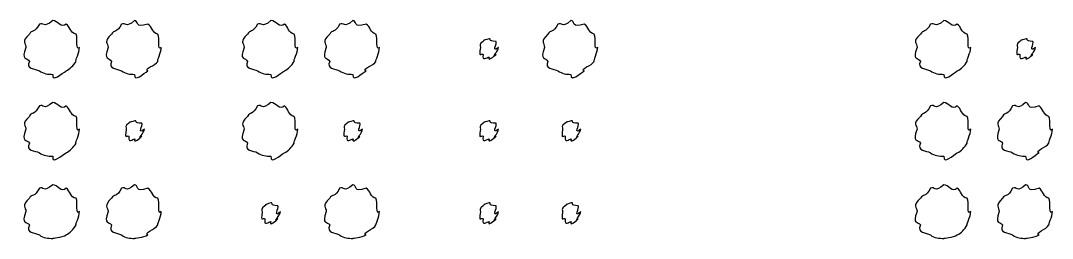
# Model space of a CAD drawing. Header units: millimetres. Extents: x -178 to -32, y 41 to 266.
# Drawn here: x -178.09 to -164.94, y 148.72 to 151.49 of the extents above; entities that cross this region are included whole.
import ezdxf

# ---------------------------------------------------------------- set-up
doc = ezdxf.new("R2010")
doc.units = ezdxf.units.MM
doc.layers.get('0').update_dxf_attribs({"linetype": 'CONTINUOUS'})

msp = doc.modelspace()

# ---------------------------------------------------------------- linework, layer by layer
at = {"color": 0}
for p, q in [((-177.683, 151.491), (-177.683, 151.491)), ((-176.641, 151.491), (-176.641, 151.491)), ((-174.9, 151.491), (-174.9, 151.491)), ((-173.858, 151.491), (-173.858, 151.491)), ((-171.076, 151.491), (-171.076, 151.491)), ((-166.319, 151.491), (-166.319, 151.491)), ((-172.118, 151.259), (-172.118, 151.259)), ((-165.272, 151.259), (-165.272, 151.259)), ((-177.683, 150.449), (-177.683, 150.449)), ((-174.9, 150.449), (-174.9, 150.449)), ((-166.319, 150.449), (-166.319, 150.449)), ((-165.277, 150.449), (-165.277, 150.449)), ((-176.635, 150.217), (-176.635, 150.217)), ((-173.853, 150.217), (-173.853, 150.217)), ((-172.118, 150.217), (-172.118, 150.217)), ((-171.071, 150.217), (-171.071, 150.217)), ((-177.683, 149.401), (-177.683, 149.401)), ((-176.641, 149.401), (-176.641, 149.401)), ((-173.858, 149.401), (-173.858, 149.401)), ((-166.319, 149.401), (-166.319, 149.401)), ((-165.277, 149.401), (-165.277, 149.401)), ((-174.9, 149.17), (-174.9, 149.17)), ((-172.118, 149.17), (-172.118, 149.17)), ((-171.071, 149.17), (-171.071, 149.17))]:
    msp.add_line(p, q, dxfattribs=at)
for points in [[(-177.853, 151.446), (-177.915, 151.331), (-177.95, 151.375), (-177.98, 151.32)], [(-177.683, 151.491), (-177.805, 151.389), (-177.798, 151.475), (-177.853, 151.446)], [(-177.511, 151.446), (-177.569, 151.389), (-177.623, 151.491), (-177.683, 151.491)], [(-177.385, 151.32), (-177.463, 151.331), (-177.459, 151.416), (-177.511, 151.446)], [(-176.806, 151.446), (-176.864, 151.331), (-176.903, 151.375), (-176.933, 151.32)], [(-176.641, 151.491), (-176.754, 151.389), (-176.751, 151.475), (-176.806, 151.446)], [(-176.47, 151.446), (-176.641, 151.389), (-176.582, 151.491), (-176.641, 151.491)], [(-176.343, 151.32), (-176.412, 151.331), (-176.415, 151.416), (-176.47, 151.446)], [(-175.071, 151.446), (-175.133, 151.331), (-175.168, 151.375), (-175.198, 151.32)], [(-174.9, 151.491), (-175.023, 151.389), (-175.016, 151.475), (-175.071, 151.446)], [(-174.729, 151.446), (-174.787, 151.389), (-174.841, 151.491), (-174.9, 151.491)], [(-174.602, 151.32), (-174.681, 151.331), (-174.677, 151.416), (-174.729, 151.446)], [(-174.024, 151.446), (-174.082, 151.331), (-174.12, 151.375), (-174.151, 151.32)], [(-173.858, 151.491), (-173.971, 151.389), (-173.968, 151.475), (-174.024, 151.446)], [(-173.688, 151.446), (-173.858, 151.389), (-173.799, 151.491), (-173.858, 151.491)], [(-173.561, 151.32), (-173.629, 151.331), (-173.632, 151.416), (-173.688, 151.446)], [(-171.242, 151.446), (-171.299, 151.331), (-171.338, 151.375), (-171.368, 151.32)], [(-171.076, 151.491), (-171.189, 151.389), (-171.186, 151.475), (-171.242, 151.446)], [(-170.905, 151.446), (-171.076, 151.389), (-171.017, 151.491), (-171.076, 151.491)], [(-170.778, 151.32), (-170.847, 151.331), (-170.85, 151.416), (-170.905, 151.446)], [(-166.49, 151.446), (-166.552, 151.331), (-166.587, 151.375), (-166.617, 151.32)], [(-166.319, 151.491), (-166.442, 151.389), (-166.435, 151.475), (-166.49, 151.446)], [(-166.148, 151.446), (-166.206, 151.389), (-166.26, 151.491), (-166.319, 151.491)], [(-166.021, 151.32), (-166.1, 151.331), (-166.096, 151.416), (-166.148, 151.446)], [(-177.98, 151.32), (-178.092, 151.22), (-178.024, 151.207), (-178.024, 151.149)], [(-177.341, 151.149), (-177.401, 151.102), (-177.354, 151.264), (-177.385, 151.32)], [(-176.933, 151.32), (-177.04, 151.22), (-176.977, 151.207), (-176.977, 151.149)], [(-176.299, 151.149), (-176.354, 151.102), (-176.313, 151.264), (-176.343, 151.32)], [(-175.198, 151.32), (-175.309, 151.22), (-175.242, 151.207), (-175.242, 151.149)], [(-174.558, 151.149), (-174.619, 151.102), (-174.572, 151.264), (-174.602, 151.32)], [(-174.151, 151.32), (-174.258, 151.22), (-174.195, 151.207), (-174.195, 151.149)], [(-173.517, 151.149), (-173.572, 151.102), (-173.53, 151.264), (-173.561, 151.32)], [(-171.368, 151.32), (-171.476, 151.22), (-171.412, 151.207), (-171.412, 151.149)], [(-170.734, 151.149), (-170.79, 151.102), (-170.748, 151.264), (-170.778, 151.32)], [(-166.617, 151.32), (-166.728, 151.22), (-166.661, 151.207), (-166.661, 151.149)], [(-165.977, 151.149), (-166.038, 151.102), (-165.991, 151.264), (-166.021, 151.32)], [(-172.195, 151.226), (-172.256, 151.19), (-172.228, 151.178), (-172.228, 151.149)], [(-172.118, 151.259), (-172.212, 151.234), (-172.173, 151.248), (-172.195, 151.226)], [(-172.03, 151.226), (-172.145, 151.234), (-172.081, 151.259), (-172.118, 151.259)], [(-171.997, 151.149), (-172.101, 151.073), (-172.008, 151.204), (-172.03, 151.226)], [(-165.349, 151.226), (-165.406, 151.19), (-165.382, 151.178), (-165.382, 151.149)], [(-165.272, 151.259), (-165.361, 151.234), (-165.327, 151.248), (-165.349, 151.226)], [(-165.184, 151.226), (-165.295, 151.234), (-165.235, 151.259), (-165.272, 151.259)], [(-165.15, 151.149), (-165.251, 151.073), (-165.162, 151.204), (-165.184, 151.226)], [(-178.024, 151.149), (-178.092, 150.981), (-178.009, 151.027), (-177.98, 150.972)], [(-177.385, 150.972), (-177.401, 150.981), (-177.341, 151.085), (-177.341, 151.149)], [(-176.977, 151.149), (-177.04, 150.981), (-176.962, 151.027), (-176.933, 150.972)], [(-176.343, 150.972), (-176.354, 150.981), (-176.299, 151.085), (-176.299, 151.149)], [(-175.242, 151.149), (-175.309, 150.981), (-175.227, 151.027), (-175.198, 150.972)], [(-174.602, 150.972), (-174.619, 150.981), (-174.558, 151.085), (-174.558, 151.149)], [(-174.195, 151.149), (-174.258, 150.981), (-174.179, 151.027), (-174.151, 150.972)], [(-173.561, 150.972), (-173.572, 150.981), (-173.517, 151.085), (-173.517, 151.149)], [(-172.228, 151.149), (-172.256, 151.007), (-172.217, 151.083), (-172.195, 151.061)], [(-172.195, 151.061), (-172.212, 150.963), (-172.147, 151.027), (-172.118, 151.027)], [(-172.118, 151.027), (-172.145, 150.963), (-172.052, 151.039), (-172.03, 151.061)], [(-172.03, 151.061), (-172.101, 151.007), (-171.997, 151.112), (-171.997, 151.149)], [(-171.412, 151.149), (-171.476, 150.981), (-171.397, 151.027), (-171.368, 150.972)], [(-170.778, 150.972), (-170.79, 150.981), (-170.734, 151.085), (-170.734, 151.149)], [(-166.661, 151.149), (-166.728, 150.981), (-166.646, 151.027), (-166.617, 150.972)], [(-166.021, 150.972), (-166.038, 150.981), (-165.977, 151.085), (-165.977, 151.149)], [(-165.382, 151.149), (-165.406, 151.007), (-165.371, 151.083), (-165.349, 151.061)], [(-165.349, 151.061), (-165.361, 150.963), (-165.301, 151.027), (-165.272, 151.027)], [(-165.272, 151.027), (-165.295, 150.963), (-165.206, 151.039), (-165.184, 151.061)], [(-165.184, 151.061), (-165.251, 151.007), (-165.15, 151.112), (-165.15, 151.149)], [(-177.98, 150.972), (-178.032, 150.875), (-177.908, 150.88), (-177.853, 150.851)], [(-177.511, 150.851), (-177.463, 150.875), (-177.418, 150.92), (-177.385, 150.972)], [(-176.933, 150.972), (-176.982, 150.875), (-176.861, 150.88), (-176.806, 150.851)], [(-176.47, 150.851), (-176.53, 150.875), (-176.372, 150.92), (-176.343, 150.972)], [(-175.198, 150.972), (-175.25, 150.875), (-175.126, 150.88), (-175.071, 150.851)], [(-174.729, 150.851), (-174.681, 150.875), (-174.636, 150.92), (-174.602, 150.972)], [(-174.151, 150.972), (-174.2, 150.875), (-174.079, 150.88), (-174.024, 150.851)], [(-173.688, 150.851), (-173.748, 150.875), (-173.59, 150.92), (-173.561, 150.972)], [(-171.368, 150.972), (-171.418, 150.875), (-171.297, 150.88), (-171.242, 150.851)], [(-170.905, 150.851), (-170.966, 150.875), (-170.807, 150.92), (-170.778, 150.972)], [(-166.617, 150.972), (-166.669, 150.875), (-166.545, 150.88), (-166.49, 150.851)], [(-166.148, 150.851), (-166.1, 150.875), (-166.055, 150.92), (-166.021, 150.972)], [(-177.853, 150.851), (-177.805, 150.815), (-177.74, 150.807), (-177.683, 150.807)], [(-177.683, 150.807), (-177.688, 150.698), (-177.567, 150.821), (-177.511, 150.851)], [(-176.806, 150.851), (-176.754, 150.815), (-176.696, 150.807), (-176.641, 150.807)], [(-176.641, 150.807), (-176.641, 150.698), (-176.525, 150.821), (-176.47, 150.851)], [(-175.071, 150.851), (-175.023, 150.815), (-174.958, 150.807), (-174.9, 150.807)], [(-174.9, 150.807), (-174.906, 150.698), (-174.784, 150.821), (-174.729, 150.851)], [(-174.024, 150.851), (-173.971, 150.815), (-173.913, 150.807), (-173.858, 150.807)], [(-173.858, 150.807), (-173.858, 150.698), (-173.743, 150.821), (-173.688, 150.851)], [(-171.242, 150.851), (-171.189, 150.815), (-171.131, 150.807), (-171.076, 150.807)], [(-171.076, 150.807), (-171.076, 150.698), (-170.96, 150.821), (-170.905, 150.851)], [(-166.49, 150.851), (-166.442, 150.815), (-166.377, 150.807), (-166.319, 150.807)], [(-166.319, 150.807), (-166.324, 150.698), (-166.203, 150.821), (-166.148, 150.851)], [(-177.853, 150.405), (-177.915, 150.283), (-177.95, 150.33), (-177.98, 150.272)], [(-177.683, 150.449), (-177.805, 150.341), (-177.798, 150.434), (-177.853, 150.405)], [(-177.511, 150.405), (-177.569, 150.341), (-177.623, 150.449), (-177.683, 150.449)], [(-177.385, 150.272), (-177.463, 150.283), (-177.459, 150.374), (-177.511, 150.405)], [(-175.071, 150.405), (-175.133, 150.283), (-175.168, 150.33), (-175.198, 150.272)], [(-174.9, 150.449), (-175.023, 150.341), (-175.016, 150.434), (-175.071, 150.405)], [(-174.729, 150.405), (-174.787, 150.341), (-174.841, 150.449), (-174.9, 150.449)], [(-174.602, 150.272), (-174.681, 150.283), (-174.677, 150.374), (-174.729, 150.405)], [(-166.49, 150.405), (-166.552, 150.283), (-166.587, 150.33), (-166.617, 150.272)], [(-166.319, 150.449), (-166.442, 150.341), (-166.435, 150.434), (-166.49, 150.405)], [(-166.148, 150.405), (-166.206, 150.341), (-166.26, 150.449), (-166.319, 150.449)], [(-166.021, 150.272), (-166.1, 150.283), (-166.096, 150.374), (-166.148, 150.405)], [(-165.443, 150.405), (-165.5, 150.283), (-165.539, 150.33), (-165.57, 150.272)], [(-165.277, 150.449), (-165.39, 150.341), (-165.388, 150.434), (-165.443, 150.405)], [(-165.106, 150.405), (-165.277, 150.341), (-165.218, 150.449), (-165.277, 150.449)], [(-164.98, 150.272), (-165.048, 150.283), (-165.051, 150.374), (-165.106, 150.405)], [(-177.98, 150.272), (-178.092, 150.169), (-178.024, 150.162), (-178.024, 150.107)], [(-177.341, 150.107), (-177.401, 150.052), (-177.354, 150.217), (-177.385, 150.272)], [(-175.198, 150.272), (-175.309, 150.169), (-175.242, 150.162), (-175.242, 150.107)], [(-174.558, 150.107), (-174.619, 150.052), (-174.572, 150.217), (-174.602, 150.272)], [(-166.617, 150.272), (-166.728, 150.169), (-166.661, 150.162), (-166.661, 150.107)], [(-165.977, 150.107), (-166.038, 150.052), (-165.991, 150.217), (-166.021, 150.272)], [(-165.57, 150.272), (-165.677, 150.169), (-165.614, 150.162), (-165.614, 150.107)], [(-164.936, 150.107), (-164.991, 150.052), (-164.949, 150.217), (-164.98, 150.272)], [(-176.712, 150.184), (-176.769, 150.143), (-176.745, 150.136), (-176.745, 150.107)], [(-176.635, 150.217), (-176.725, 150.187), (-176.69, 150.206), (-176.712, 150.184)], [(-176.547, 150.184), (-176.658, 150.187), (-176.598, 150.217), (-176.635, 150.217)], [(-176.514, 150.107), (-176.614, 150.026), (-176.525, 150.162), (-176.547, 150.184)], [(-173.93, 150.184), (-173.986, 150.143), (-173.963, 150.136), (-173.963, 150.107)], [(-173.853, 150.217), (-173.942, 150.187), (-173.908, 150.206), (-173.93, 150.184)], [(-173.765, 150.184), (-173.876, 150.187), (-173.816, 150.217), (-173.853, 150.217)], [(-173.732, 150.107), (-173.832, 150.026), (-173.743, 150.162), (-173.765, 150.184)], [(-172.195, 150.184), (-172.256, 150.143), (-172.228, 150.136), (-172.228, 150.107)], [(-172.118, 150.217), (-172.212, 150.187), (-172.173, 150.206), (-172.195, 150.184)], [(-172.03, 150.184), (-172.145, 150.187), (-172.081, 150.217), (-172.118, 150.217)], [(-171.997, 150.107), (-172.101, 150.026), (-172.008, 150.162), (-172.03, 150.184)], [(-171.148, 150.184), (-171.204, 150.143), (-171.181, 150.136), (-171.181, 150.107)], [(-171.071, 150.217), (-171.16, 150.187), (-171.126, 150.206), (-171.148, 150.184)], [(-170.983, 150.184), (-171.094, 150.187), (-171.033, 150.217), (-171.071, 150.217)], [(-170.949, 150.107), (-171.05, 150.026), (-170.96, 150.162), (-170.983, 150.184)], [(-178.024, 150.107), (-178.092, 149.933), (-178.009, 149.986), (-177.98, 149.931)], [(-177.385, 149.931), (-177.401, 149.933), (-177.341, 150.043), (-177.341, 150.107)], [(-176.745, 150.107), (-176.769, 149.959), (-176.734, 150.041), (-176.712, 150.019)], [(-176.712, 150.019), (-176.725, 149.915), (-176.664, 149.986), (-176.635, 149.986)], [(-176.635, 149.986), (-176.658, 149.915), (-176.569, 149.997), (-176.547, 150.019)], [(-176.547, 150.019), (-176.614, 149.959), (-176.514, 150.07), (-176.514, 150.107)], [(-175.242, 150.107), (-175.309, 149.933), (-175.227, 149.986), (-175.198, 149.931)], [(-174.602, 149.931), (-174.619, 149.933), (-174.558, 150.043), (-174.558, 150.107)], [(-173.963, 150.107), (-173.986, 149.959), (-173.952, 150.041), (-173.93, 150.019)], [(-173.93, 150.019), (-173.942, 149.915), (-173.882, 149.986), (-173.853, 149.986)], [(-173.853, 149.986), (-173.876, 149.915), (-173.787, 149.997), (-173.765, 150.019)], [(-173.765, 150.019), (-173.832, 149.959), (-173.732, 150.07), (-173.732, 150.107)], [(-172.228, 150.107), (-172.256, 149.959), (-172.217, 150.041), (-172.195, 150.019)], [(-172.195, 150.019), (-172.212, 149.915), (-172.147, 149.986), (-172.118, 149.986)], [(-172.118, 149.986), (-172.145, 149.915), (-172.052, 149.997), (-172.03, 150.019)], [(-172.03, 150.019), (-172.101, 149.959), (-171.997, 150.07), (-171.997, 150.107)], [(-171.181, 150.107), (-171.204, 149.959), (-171.17, 150.041), (-171.148, 150.019)], [(-171.148, 150.019), (-171.16, 149.915), (-171.1, 149.986), (-171.071, 149.986)], [(-171.071, 149.986), (-171.094, 149.915), (-171.004, 149.997), (-170.983, 150.019)], [(-170.983, 150.019), (-171.05, 149.959), (-170.949, 150.07), (-170.949, 150.107)], [(-166.661, 150.107), (-166.728, 149.933), (-166.646, 149.986), (-166.617, 149.931)], [(-166.021, 149.931), (-166.038, 149.933), (-165.977, 150.043), (-165.977, 150.107)], [(-165.614, 150.107), (-165.677, 149.933), (-165.598, 149.986), (-165.57, 149.931)], [(-164.98, 149.931), (-164.991, 149.933), (-164.936, 150.043), (-164.936, 150.107)], [(-177.98, 149.931), (-178.032, 149.827), (-177.908, 149.838), (-177.853, 149.809)], [(-177.511, 149.809), (-177.463, 149.827), (-177.418, 149.878), (-177.385, 149.931)], [(-175.198, 149.931), (-175.25, 149.827), (-175.126, 149.838), (-175.071, 149.809)], [(-174.729, 149.809), (-174.681, 149.827), (-174.636, 149.878), (-174.602, 149.931)], [(-166.617, 149.931), (-166.669, 149.827), (-166.545, 149.838), (-166.49, 149.809)], [(-166.148, 149.809), (-166.1, 149.827), (-166.055, 149.878), (-166.021, 149.931)], [(-165.57, 149.931), (-165.619, 149.827), (-165.498, 149.838), (-165.443, 149.809)], [(-165.106, 149.809), (-165.167, 149.827), (-165.009, 149.878), (-164.98, 149.931)], [(-177.853, 149.809), (-177.805, 149.768), (-177.74, 149.765), (-177.683, 149.765)], [(-177.683, 149.765), (-177.688, 149.651), (-177.567, 149.779), (-177.511, 149.809)], [(-175.071, 149.809), (-175.023, 149.768), (-174.958, 149.765), (-174.9, 149.765)], [(-174.9, 149.765), (-174.906, 149.651), (-174.784, 149.779), (-174.729, 149.809)], [(-166.49, 149.809), (-166.442, 149.768), (-166.377, 149.765), (-166.319, 149.765)], [(-166.319, 149.765), (-166.324, 149.651), (-166.203, 149.779), (-166.148, 149.809)], [(-165.443, 149.809), (-165.39, 149.768), (-165.332, 149.765), (-165.277, 149.765)], [(-165.277, 149.765), (-165.277, 149.651), (-165.162, 149.779), (-165.106, 149.809)], [(-177.853, 149.357), (-177.915, 149.232), (-177.95, 149.286), (-177.98, 149.231)], [(-177.683, 149.401), (-177.805, 149.291), (-177.798, 149.386), (-177.853, 149.357)], [(-177.511, 149.357), (-177.569, 149.291), (-177.623, 149.401), (-177.683, 149.401)], [(-177.385, 149.231), (-177.463, 149.232), (-177.459, 149.327), (-177.511, 149.357)], [(-176.806, 149.357), (-176.864, 149.232), (-176.903, 149.286), (-176.933, 149.231)], [(-176.641, 149.401), (-176.754, 149.291), (-176.751, 149.386), (-176.806, 149.357)], [(-176.47, 149.357), (-176.641, 149.291), (-176.582, 149.401), (-176.641, 149.401)], [(-176.343, 149.231), (-176.412, 149.232), (-176.415, 149.327), (-176.47, 149.357)], [(-174.024, 149.357), (-174.082, 149.232), (-174.12, 149.286), (-174.151, 149.231)], [(-173.858, 149.401), (-173.971, 149.291), (-173.968, 149.386), (-174.024, 149.357)], [(-173.688, 149.357), (-173.858, 149.291), (-173.799, 149.401), (-173.858, 149.401)], [(-173.561, 149.231), (-173.629, 149.232), (-173.632, 149.327), (-173.688, 149.357)], [(-166.49, 149.357), (-166.552, 149.232), (-166.587, 149.286), (-166.617, 149.231)], [(-166.319, 149.401), (-166.442, 149.291), (-166.435, 149.386), (-166.49, 149.357)], [(-166.148, 149.357), (-166.206, 149.291), (-166.26, 149.401), (-166.319, 149.401)], [(-166.021, 149.231), (-166.1, 149.232), (-166.096, 149.327), (-166.148, 149.357)], [(-165.443, 149.357), (-165.5, 149.232), (-165.539, 149.286), (-165.57, 149.231)], [(-165.277, 149.401), (-165.39, 149.291), (-165.388, 149.386), (-165.443, 149.357)], [(-165.106, 149.357), (-165.277, 149.291), (-165.218, 149.401), (-165.277, 149.401)], [(-164.98, 149.231), (-165.048, 149.232), (-165.051, 149.327), (-165.106, 149.357)], [(-177.98, 149.231), (-178.092, 149.122), (-178.024, 149.117), (-178.024, 149.06)], [(-177.341, 149.06), (-177.401, 149.005), (-177.354, 149.175), (-177.385, 149.231)], [(-176.933, 149.231), (-177.04, 149.122), (-176.977, 149.117), (-176.977, 149.06)], [(-176.299, 149.06), (-176.354, 149.005), (-176.313, 149.175), (-176.343, 149.231)], [(-174.151, 149.231), (-174.258, 149.122), (-174.195, 149.117), (-174.195, 149.06)], [(-173.517, 149.06), (-173.572, 149.005), (-173.53, 149.175), (-173.561, 149.231)], [(-166.617, 149.231), (-166.728, 149.122), (-166.661, 149.117), (-166.661, 149.06)], [(-165.977, 149.06), (-166.038, 149.005), (-165.991, 149.175), (-166.021, 149.231)], [(-165.57, 149.231), (-165.677, 149.122), (-165.614, 149.117), (-165.614, 149.06)], [(-164.936, 149.06), (-164.991, 149.005), (-164.949, 149.175), (-164.98, 149.231)], [(-178.024, 149.06), (-178.092, 148.883), (-178.009, 148.94), (-177.98, 148.889)], [(-177.385, 148.889), (-177.401, 148.883), (-177.341, 148.996), (-177.341, 149.06)], [(-176.977, 149.06), (-177.04, 148.883), (-176.962, 148.94), (-176.933, 148.889)], [(-176.343, 148.889), (-176.354, 148.883), (-176.299, 148.996), (-176.299, 149.06)], [(-174.977, 149.131), (-175.038, 149.088), (-175.011, 149.083), (-175.011, 149.054)], [(-174.9, 149.17), (-174.994, 149.137), (-174.955, 149.156), (-174.977, 149.131)], [(-174.812, 149.131), (-174.928, 149.137), (-174.863, 149.17), (-174.9, 149.17)], [(-174.779, 149.054), (-174.884, 148.971), (-174.79, 149.109), (-174.812, 149.131)], [(-174.195, 149.06), (-174.258, 148.883), (-174.179, 148.94), (-174.151, 148.889)], [(-173.561, 148.889), (-173.572, 148.883), (-173.517, 148.996), (-173.517, 149.06)], [(-172.195, 149.131), (-172.256, 149.088), (-172.228, 149.083), (-172.228, 149.054)], [(-172.118, 149.17), (-172.212, 149.137), (-172.173, 149.156), (-172.195, 149.131)], [(-172.03, 149.131), (-172.145, 149.137), (-172.081, 149.17), (-172.118, 149.17)], [(-171.997, 149.054), (-172.101, 148.971), (-172.008, 149.109), (-172.03, 149.131)], [(-171.148, 149.131), (-171.204, 149.088), (-171.181, 149.083), (-171.181, 149.054)], [(-171.071, 149.17), (-171.16, 149.137), (-171.126, 149.156), (-171.148, 149.131)], [(-170.983, 149.131), (-171.094, 149.137), (-171.033, 149.17), (-171.071, 149.17)], [(-170.949, 149.054), (-171.05, 148.971), (-170.96, 149.109), (-170.983, 149.131)], [(-166.661, 149.06), (-166.728, 148.883), (-166.646, 148.94), (-166.617, 148.889)], [(-166.021, 148.889), (-166.038, 148.883), (-165.977, 148.996), (-165.977, 149.06)], [(-165.614, 149.06), (-165.677, 148.883), (-165.598, 148.94), (-165.57, 148.889)], [(-164.98, 148.889), (-164.991, 148.883), (-164.936, 148.996), (-164.936, 149.06)], [(-175.011, 149.054), (-175.038, 148.908), (-174.999, 148.991), (-174.977, 148.966)], [(-174.977, 148.966), (-174.994, 148.861), (-174.929, 148.933), (-174.9, 148.933)], [(-174.9, 148.933), (-174.928, 148.861), (-174.834, 148.944), (-174.812, 148.966)], [(-174.812, 148.966), (-174.884, 148.908), (-174.779, 149.021), (-174.779, 149.054)], [(-172.228, 149.054), (-172.256, 148.908), (-172.217, 148.991), (-172.195, 148.966)], [(-172.195, 148.966), (-172.212, 148.861), (-172.147, 148.933), (-172.118, 148.933)], [(-172.118, 148.933), (-172.145, 148.861), (-172.052, 148.944), (-172.03, 148.966)], [(-172.03, 148.966), (-172.101, 148.908), (-171.997, 149.021), (-171.997, 149.054)], [(-171.181, 149.054), (-171.204, 148.908), (-171.17, 148.991), (-171.148, 148.966)], [(-171.148, 148.966), (-171.16, 148.861), (-171.1, 148.933), (-171.071, 148.933)], [(-171.071, 148.933), (-171.094, 148.861), (-171.004, 148.944), (-170.983, 148.966)], [(-170.983, 148.966), (-171.05, 148.908), (-170.949, 149.021), (-170.949, 149.054)], [(-177.98, 148.889), (-178.032, 148.78), (-177.908, 148.795), (-177.853, 148.762)], [(-177.511, 148.762), (-177.463, 148.78), (-177.418, 148.836), (-177.385, 148.889)], [(-176.933, 148.889), (-176.982, 148.78), (-176.861, 148.795), (-176.806, 148.762)], [(-176.47, 148.762), (-176.53, 148.78), (-176.372, 148.836), (-176.343, 148.889)], [(-174.151, 148.889), (-174.2, 148.78), (-174.079, 148.795), (-174.024, 148.762)], [(-173.688, 148.762), (-173.748, 148.78), (-173.59, 148.836), (-173.561, 148.889)], [(-166.617, 148.889), (-166.669, 148.78), (-166.545, 148.795), (-166.49, 148.762)], [(-166.148, 148.762), (-166.1, 148.78), (-166.055, 148.836), (-166.021, 148.889)], [(-165.57, 148.889), (-165.619, 148.78), (-165.498, 148.795), (-165.443, 148.762)], [(-165.106, 148.762), (-165.167, 148.78), (-165.009, 148.836), (-164.98, 148.889)], [(-177.853, 148.762), (-177.805, 148.718), (-177.74, 148.718), (-177.683, 148.718)], [(-177.683, 148.718), (-177.688, 148.718), (-177.567, 148.732), (-177.511, 148.762)], [(-176.806, 148.762), (-176.754, 148.718), (-176.696, 148.718), (-176.641, 148.718)], [(-176.641, 148.718), (-176.641, 148.718), (-176.525, 148.732), (-176.47, 148.762)], [(-174.024, 148.762), (-173.971, 148.718), (-173.913, 148.718), (-173.858, 148.718)], [(-173.858, 148.718), (-173.858, 148.718), (-173.743, 148.732), (-173.688, 148.762)], [(-166.49, 148.762), (-166.442, 148.718), (-166.377, 148.718), (-166.319, 148.718)], [(-166.319, 148.718), (-166.324, 148.718), (-166.203, 148.732), (-166.148, 148.762)], [(-165.443, 148.762), (-165.39, 148.718), (-165.332, 148.718), (-165.277, 148.718)], [(-165.277, 148.718), (-165.277, 148.718), (-165.162, 148.732), (-165.106, 148.762)]]:
    msp.add_open_spline(points, degree=3, dxfattribs=at)

doc.saveas('drawing.dxf')
